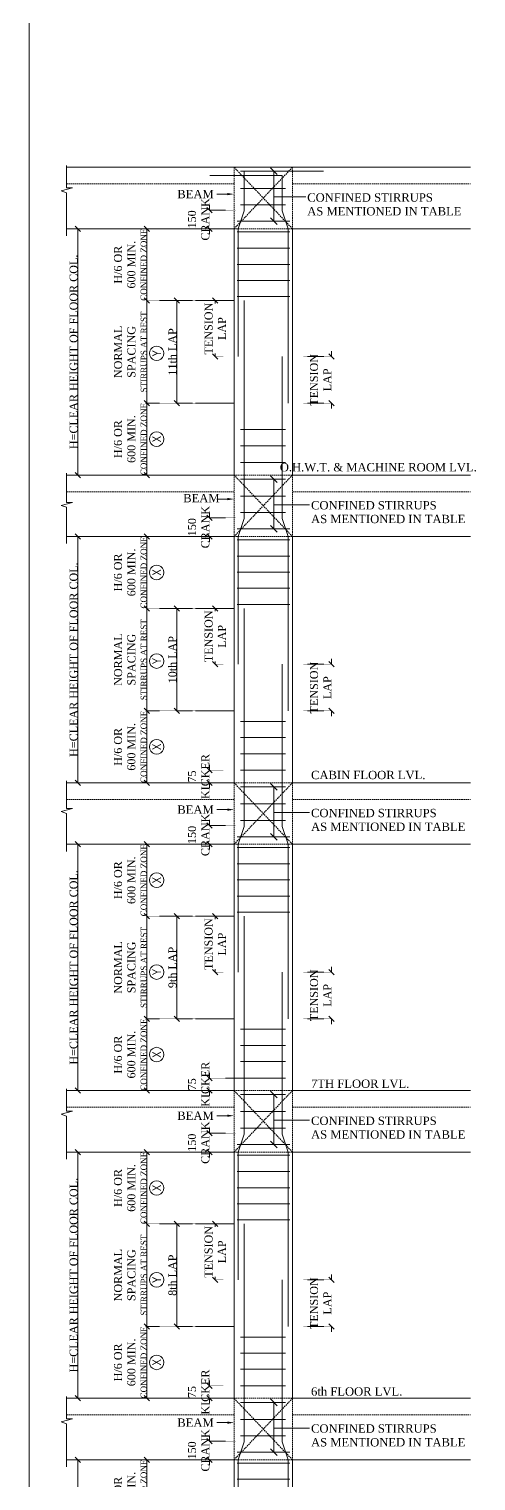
# Model space of a CAD drawing. Header units: metres. Extents: x 95882 to 260884, y 3603 to 81317.
# Drawn here: x 172587 to 176606, y 29357 to 42421 of the extents above; entities that cross this region are included whole.
import ezdxf
from ezdxf.enums import TextEntityAlignment as Align

# ---------------------------------------------------------------- set-up
doc = ezdxf.new("R2010")
doc.units = ezdxf.units.M
doc.header["$LTSCALE"] = 0.05
doc.header["$MEASUREMENT"] = 0
doc.linetypes.add('DOT2', pattern=[0.125, 0, -0.125])
doc.linetypes.add('HIDDEN', pattern=[0.375, 0.25, -0.125])
doc.layers.get('0').update_dxf_attribs({"linetype": 'CONTINUOUS', "lineweight": 0})
for name, color, linetype, lineweight in [('S-DIM SECTION', 7, 'CONTINUOUS', 0), ('S-SECTION', 5, 'CONTINUOUS', 5), ('S-SHEET', 251, 'CONTINUOUS', 0), ('S-STEEL - 1', 6, 'CONTINUOUS', 9), ('S-STEEL-1', 1, 'CONTINUOUS', 0), ('S-TEXT', 7, 'CONTINUOUS', 0), ('STRU.SECTION MARK', 7, 'CONTINUOUS', 0)]:
    doc.layers.add(name, color=color, linetype=linetype, lineweight=lineweight)
doc.styles.add('ROMANS', font='arial.ttf')
doc.styles.add('TEXT', font='times.ttf')

# ---------------------------------------------------------------- blocks, each defined once
blk = doc.blocks.new('_Oblique')
at = {"color": 0, "linetype": 'ByBlock', "lineweight": -2}
blk.add_line((-0.5, -0.5), (0.5, 0.5), dxfattribs=at)

msp = doc.modelspace()

# ---------------------------------------------------------------- linework, layer by layer
at = {"layer": 'S-DIM SECTION'}
for p, q in [((174209.4, 40792.6, -0.1), (174209.4, 40840.6, -0.1)), ((173025.3, 40624.1, -0.1), (173025.3, 38407.9, -0.1)), ((173646.5, 40624.1, -0.1), (173646.5, 39977.3, -0.1)), ((174209.4, 40623.9, -0.1), (174209.4, 40575.9, -0.1)), ((173646.5, 39977.6, -0.1), (173646.5, 39054.5, -0.1)), ((173914.7, 39054.5, -0.1), (173914.7, 39977.6, -0.1)), ((174261.1, 39977.6, -0.1), (174261.1, 39950.8, -0.1)), ((174261.1, 39977.6, -0.1), (174261.1, 39950.8, -0.1)), ((174261.1, 39474, -0.1), (174261.1, 39500.7, -0.1)), ((174261.1, 39474, -0.1), (174261.1, 39500.7, -0.1)), ((175305.5, 39474.1, -0.1), (175305.5, 39522.1, -0.1)), ((175305.5, 39474.1, -0.1), (175305.5, 39522.1, -0.1)), ((173646.5, 38407.9, -0.1), (173646.5, 39054.7, -0.1)), ((175305.5, 39054.6, -0.1), (175305.5, 39006.6, -0.1)), ((175305.5, 39054.6, -0.1), (175305.5, 39006.6, -0.1)), ((174209.4, 38023.4, -0.1), (174209.4, 38071.4, -0.1)), ((173025.3, 37854.8, -0.1), (173025.3, 35638.7, -0.1)), ((173646.5, 37854.8, -0.1), (173646.5, 37208.1, -0.1)), ((174209.4, 37854.7, -0.1), (174209.4, 37806.7, -0.1)), ((173646.5, 37208.3, -0.1), (173646.5, 36285.2, -0.1)), ((173914.7, 36285.2, -0.1), (173914.7, 37208.3, -0.1)), ((174261.1, 37208.3, -0.1), (174261.1, 37181.6, -0.1)), ((174261.1, 36704.8, -0.1), (174261.1, 36731.5, -0.1)), ((175305.5, 36704.9, -0.1), (175305.5, 36752.9, -0.1)), ((173646.5, 35638.7, -0.1), (173646.5, 36285.5, -0.1)), ((175305.5, 36285.3, -0.1), (175305.5, 36237.3, -0.1)), ((174209.4, 35751.3, -0.1), (174209.4, 35799.3, -0.1)), ((174209.4, 35638.8, -0.1), (174209.4, 35590.8, -0.1)), ((174209.4, 35254.1, -0.1), (174209.4, 35302.1, -0.1)), ((173025.3, 35085.6, -0.1), (173025.3, 32869.5, -0.1)), ((173646.5, 35085.6, -0.1), (173646.5, 34438.9, -0.1)), ((174209.4, 35085.5, -0.1), (174209.4, 35037.5, -0.1)), ((173646.5, 34439.1, -0.1), (173646.5, 33516, -0.1)), ((173914.7, 33516, -0.1), (173914.7, 34439.1, -0.1)), ((174261.1, 34439.1, -0.1), (174261.1, 34412.4, -0.1)), ((175305.5, 33935.7, -0.1), (175305.5, 33983.7, -0.1)), ((174261.1, 33935.6, -0.1), (174261.1, 33962.3, -0.1)), ((173646.5, 32869.5, -0.1), (173646.5, 33516.2, -0.1)), ((175305.5, 33516.1, -0.1), (175305.5, 33468.1, -0.1)), ((174209.4, 32982.1, -0.1), (174209.4, 33030.1, -0.1)), ((174209.4, 32869.6, -0.1), (174209.4, 32821.6, -0.1)), ((174209.4, 32484.9, -0.1), (174209.4, 32532.9, -0.1)), ((173025.3, 32316.4, -0.1), (173025.3, 30100.3, -0.1)), ((173646.5, 32316.4, -0.1), (173646.5, 31669.6, -0.1)), ((174209.4, 32316.3, -0.1), (174209.4, 32268.3, -0.1)), ((173646.5, 31669.9, -0.1), (173646.5, 30746.8, -0.1)), ((173914.7, 30746.8, -0.1), (173914.7, 31669.9, -0.1)), ((174261.1, 31669.9, -0.1), (174261.1, 31643.2, -0.1)), ((174261.1, 31166.3, -0.1), (174261.1, 31193, -0.1)), ((175305.5, 31166.4, -0.1), (175305.5, 31214.4, -0.1)), ((173646.5, 30100.3, -0.1), (173646.5, 30747, -0.1)), ((175305.5, 30746.9, -0.1), (175305.5, 30698.9, -0.1)), ((174209.4, 30212.9, -0.1), (174209.4, 30260.9, -0.1)), ((174209.4, 30100.4, -0.1), (174209.4, 30052.4, -0.1)), ((174209.4, 29715.7, -0.1), (174209.4, 29763.7, -0.1)), ((173025.3, 29547.2, -0.1), (173025.3, 27331, -0.1)), ((173646.5, 29547.2, -0.1), (173646.5, 28900.4, -0.1)), ((174209.4, 29547, -0.1), (174209.4, 29499, -0.1))]:
    msp.add_line(p, q, dxfattribs=at)
at = {"layer": 'S-DIM SECTION', "linetype": 'DOT2'}
for p, q in [((174444, 40792.6, -0.1), (174209.4, 40792.6, -0.1)), ((173110.6, 40623.9, -0.1), (173025.3, 40623.9, -0.1)), ((174083.6, 40623.9, -0.1), (173646.5, 40623.9, -0.1)), ((174444, 40623.9, -0.1), (174209.4, 40623.9, -0.1)), ((174023.7, 39977.4, -0.1), (173646.5, 39977.4, -0.1)), ((174023.7, 39977.4, -0.1), (173646.5, 39977.4, -0.1)), ((174083.6, 39977.4, -0.1), (173914.7, 39977.4, -0.1)), ((174331.5, 39977.4, -0.1), (174261.1, 39977.4, -0.1)), ((174331.5, 39977.4, -0.1), (174261.1, 39977.4, -0.1)), ((174331.5, 39474.1, -0.1), (174261.1, 39474.1, -0.1)), ((174331.5, 39474.1, -0.1), (174261.1, 39474.1, -0.1)), ((175055.3, 39474.1, -0.1), (175305.5, 39474.1, -0.1)), ((175055.3, 39474.1, -0.1), (175305.5, 39474.1, -0.1)), ((173887.2, 39054.6, -0.1), (173646.5, 39054.6, -0.1)), ((174083.6, 39054.6, -0.1), (173646.5, 39054.6, -0.1)), ((174083.6, 39054.6, -0.1), (173914.7, 39054.6, -0.1)), ((175055.3, 39054.6, -0.1), (175305.5, 39054.6, -0.1)), ((175055.3, 39054.6, -0.1), (175305.5, 39054.6, -0.1)), ((173053.3, 38408.1, -0.1), (173025.3, 38408.1, -0.1)), ((174083.6, 38408.1, -0.1), (173646.5, 38408.1, -0.1)), ((174444, 38023.4, -0.1), (174209.4, 38023.4, -0.1)), ((173110.6, 37854.7, -0.1), (173025.3, 37854.7, -0.1)), ((174083.6, 37854.7, -0.1), (173646.5, 37854.7, -0.1)), ((174444, 37854.7, -0.1), (174209.4, 37854.7, -0.1)), ((174023.7, 37208.2, -0.1), (173646.5, 37208.2, -0.1)), ((174023.7, 37208.2, -0.1), (173646.5, 37208.2, -0.1)), ((174083.6, 37208.2, -0.1), (173914.7, 37208.2, -0.1)), ((174331.5, 37208.2, -0.1), (174261.1, 37208.2, -0.1)), ((174331.5, 36704.9, -0.1), (174261.1, 36704.9, -0.1)), ((175055.3, 36704.9, -0.1), (175305.5, 36704.9, -0.1)), ((173887.2, 36285.3, -0.1), (173646.5, 36285.3, -0.1)), ((174083.6, 36285.3, -0.1), (173646.5, 36285.3, -0.1)), ((174083.6, 36285.3, -0.1), (173914.7, 36285.3, -0.1)), ((175055.3, 36285.3, -0.1), (175305.5, 36285.3, -0.1)), ((174331.5, 35751.3, -0.1), (174209.4, 35751.3, -0.1)), ((173053.3, 35638.8, -0.1), (173025.3, 35638.8, -0.1)), ((174083.6, 35638.8, -0.1), (173646.5, 35638.8, -0.1)), ((174331.5, 35638.8, -0.1), (174209.4, 35638.8, -0.1)), ((174444, 35254.1, -0.1), (174209.4, 35254.1, -0.1)), ((173110.6, 35085.5, -0.1), (173025.3, 35085.5, -0.1)), ((174083.6, 35085.5, -0.1), (173646.5, 35085.5, -0.1)), ((174444, 35085.5, -0.1), (174209.4, 35085.5, -0.1)), ((174023.7, 34439, -0.1), (173646.5, 34439, -0.1)), ((174023.7, 34439, -0.1), (173646.5, 34439, -0.1)), ((174083.6, 34439, -0.1), (173914.7, 34439, -0.1)), ((174331.5, 34439, -0.1), (174261.1, 34439, -0.1)), ((174331.5, 33935.7, -0.1), (174261.1, 33935.7, -0.1)), ((175055.3, 33935.7, -0.1), (175305.5, 33935.7, -0.1)), ((173887.2, 33516.1, -0.1), (173646.5, 33516.1, -0.1)), ((174083.6, 33516.1, -0.1), (173646.5, 33516.1, -0.1)), ((174083.6, 33516.1, -0.1), (173914.7, 33516.1, -0.1)), ((175055.3, 33516.1, -0.1), (175305.5, 33516.1, -0.1)), ((174489.3, 32982.1, -0.1), (174209.4, 32982.1, -0.1)), ((173053.3, 32869.6, -0.1), (173025.3, 32869.6, -0.1)), ((174083.6, 32869.6, -0.1), (173646.5, 32869.6, -0.1)), ((174331.5, 32869.6, -0.1), (174209.4, 32869.6, -0.1)), ((174444, 32484.9, -0.1), (174209.4, 32484.9, -0.1)), ((173110.6, 32316.3, -0.1), (173025.3, 32316.3, -0.1)), ((174083.6, 32316.3, -0.1), (173646.5, 32316.3, -0.1)), ((174444, 32316.3, -0.1), (174209.4, 32316.3, -0.1)), ((174023.7, 31669.8, -0.1), (173646.5, 31669.8, -0.1)), ((174023.7, 31669.8, -0.1), (173646.5, 31669.8, -0.1)), ((174083.6, 31669.8, -0.1), (173914.7, 31669.8, -0.1)), ((174331.5, 31669.8, -0.1), (174261.1, 31669.8, -0.1)), ((174331.5, 31166.4, -0.1), (174261.1, 31166.4, -0.1)), ((175055.3, 31166.4, -0.1), (175305.5, 31166.4, -0.1)), ((173887.2, 30746.9, -0.1), (173646.5, 30746.9, -0.1)), ((174083.6, 30746.9, -0.1), (173646.5, 30746.9, -0.1)), ((174083.6, 30746.9, -0.1), (173914.7, 30746.9, -0.1)), ((175055.3, 30746.9, -0.1), (175305.5, 30746.9, -0.1)), ((174331.5, 30212.9, -0.1), (174209.4, 30212.9, -0.1)), ((173053.3, 30100.4, -0.1), (173025.3, 30100.4, -0.1)), ((174083.6, 30100.4, -0.1), (173646.5, 30100.4, -0.1)), ((174331.5, 30100.4, -0.1), (174209.4, 30100.4, -0.1)), ((174444, 29715.7, -0.1), (174209.4, 29715.7, -0.1)), ((173110.6, 29547, -0.1), (173025.3, 29547, -0.1)), ((174083.6, 29547, -0.1), (173646.5, 29547, -0.1)), ((174444, 29547, -0.1), (174209.4, 29547, -0.1))]:
    msp.add_line(p, q, dxfattribs=at)
at = {"layer": 'S-SECTION', "linetype": 'ByBlock'}
for p, q in [((172923.2, 40992, -0.1), (172923.2, 41194, -0.1)), ((172923.2, 41177.3, -0.1), (174955.9, 41177.3, -0.1)), ((174955.9, 41177.3, -0.1), (176557.9, 41177.3, -0.1)), ((174955.9, 41177.3, -0.1), (176557.9, 41177.3, -0.1)), ((172874.8, 40965.1, -0.1), (172977.1, 40992, -0.1)), ((172923.2, 40947.6, -0.1), (172874.8, 40965.1, -0.1)), ((172977.1, 40992, -0.1), (172923.2, 40992, -0.1)), ((172923.2, 40927.9, -0.1), (172923.2, 40947.6, -0.1)), ((172923.2, 40560.5, -0.1), (172923.2, 40947.6, -0.1)), ((172923.2, 40623.9, -0.1), (174430.9, 40623.9, -0.1)), ((174430.9, 40623.9, -0.1), (174430.9, 38408.1, -0.1)), ((174955.9, 40623.9, -0.1), (174955.9, 38408.1, -0.1)), ((174955.9, 40623.9, -0.1), (176557.9, 40623.9, -0.1)), ((174083.8, 39977.4, -0.1), (174430.9, 39977.4, -0.1)), ((174083.8, 39054.6, -0.1), (174430.9, 39054.6, -0.1)), ((172923.2, 38162.3, -0.1), (172923.2, 38424.8, -0.1)), ((172923.2, 38408.1, -0.1), (174430.9, 38408.1, -0.1)), ((174955.9, 38408.1, -0.1), (176557.9, 38408.1, -0.1)), ((174955.9, 38408.1, -0.1), (176557.9, 38408.1, -0.1)), ((172874.8, 38135.3, -0.1), (172977.1, 38162.3, -0.1)), ((172977.1, 38162.3, -0.1), (172923.2, 38162.3, -0.1)), ((172923.2, 38117.9, -0.1), (172874.8, 38135.3, -0.1)), ((172923.2, 38098.2, -0.1), (172923.2, 38117.9, -0.1)), ((172923.2, 37791.2, -0.1), (172923.2, 38117.9, -0.1)), ((172923.2, 37854.7, -0.1), (174430.9, 37854.7, -0.1)), ((174430.9, 37854.7, -0.1), (174430.9, 35638.8, -0.1)), ((174955.9, 37854.7, -0.1), (174955.9, 35638.8, -0.1)), ((174955.9, 37854.7, -0.1), (176557.9, 37854.7, -0.1)), ((174083.8, 37208.2, -0.1), (174430.9, 37208.2, -0.1)), ((174083.8, 36285.3, -0.1), (174430.9, 36285.3, -0.1)), ((172923.2, 35407, -0.1), (172923.2, 35655.5, -0.1)), ((172923.2, 35638.8, -0.1), (174430.9, 35638.8, -0.1)), ((174955.9, 35638.8, -0.1), (176557.9, 35638.8, -0.1)), ((174955.9, 35638.8, -0.1), (176557.9, 35638.8, -0.1)), ((172874.8, 35380.1, -0.1), (172977.1, 35407, -0.1)), ((172977.1, 35407, -0.1), (172923.2, 35407, -0.1)), ((172923.2, 35362.6, -0.1), (172874.8, 35380.1, -0.1)), ((172923.2, 35343, -0.1), (172923.2, 35362.6, -0.1)), ((172923.2, 35022, -0.1), (172923.2, 35362.6, -0.1)), ((172923.2, 35085.5, -0.1), (174430.9, 35085.5, -0.1)), ((174430.9, 35085.5, -0.1), (174430.9, 32869.6, -0.1)), ((174955.9, 35085.5, -0.1), (174955.9, 32869.6, -0.1)), ((174955.9, 35085.5, -0.1), (176557.9, 35085.5, -0.1)), ((174083.8, 34439, -0.1), (174430.9, 34439, -0.1)), ((174083.8, 33516.1, -0.1), (174430.9, 33516.1, -0.1)), ((174430.9, 33209, -0.1), (174430.9, 32869.6, -0.1)), ((174430.9, 33209, -0.1), (174430.9, 32869.6, -0.1)), ((174955.9, 33209, -0.1), (174955.9, 32869.6, -0.1)), ((174955.9, 33209, -0.1), (174955.9, 32869.6, -0.1)), ((172923.2, 32684.3, -0.1), (172923.2, 32886.3, -0.1)), ((172923.2, 32869.6, -0.1), (174430.9, 32869.6, -0.1)), ((174955.9, 32869.6, -0.1), (176557.9, 32869.6, -0.1)), ((174955.9, 32869.6, -0.1), (176557.9, 32869.6, -0.1)), ((172874.8, 32657.4, -0.1), (172977.1, 32684.3, -0.1)), ((172977.1, 32684.3, -0.1), (172923.2, 32684.3, -0.1)), ((172923.2, 32639.9, -0.1), (172874.8, 32657.4, -0.1)), ((172923.2, 32620.2, -0.1), (172923.2, 32639.9, -0.1)), ((172923.2, 32252.8, -0.1), (172923.2, 32639.9, -0.1)), ((172923.2, 32316.3, -0.1), (174430.9, 32316.3, -0.1)), ((174430.9, 32316.3, -0.1), (174430.9, 30100.4, -0.1)), ((174955.9, 32316.3, -0.1), (174955.9, 30100.4, -0.1)), ((174955.9, 32316.3, -0.1), (176557.9, 32316.3, -0.1)), ((174083.8, 31669.8, -0.1), (174430.9, 31669.8, -0.1)), ((174083.8, 30746.9, -0.1), (174430.9, 30746.9, -0.1)), ((174430.9, 30439.8, -0.1), (174430.9, 30100.4, -0.1)), ((174955.9, 30439.8, -0.1), (174955.9, 30100.4, -0.1)), ((172923.2, 29915.1, -0.1), (172923.2, 30117.1, -0.1)), ((172923.2, 30100.4, -0.1), (174430.9, 30100.4, -0.1)), ((174955.9, 30100.4, -0.1), (176557.9, 30100.4, -0.1)), ((174955.9, 30100.4, -0.1), (176557.9, 30100.4, -0.1)), ((172874.8, 29888.1, -0.1), (172977.1, 29915.1, -0.1)), ((172923.2, 29870.7, -0.1), (172874.8, 29888.1, -0.1)), ((172977.1, 29915.1, -0.1), (172923.2, 29915.1, -0.1)), ((172923.2, 29851, -0.1), (172923.2, 29870.7, -0.1)), ((172923.2, 29483.6, -0.1), (172923.2, 29870.7, -0.1)), ((172923.2, 29547, -0.1), (174430.9, 29547, -0.1)), ((174430.9, 29547, -0.1), (174430.9, 27331.2, -0.1)), ((174955.9, 29547, -0.1), (174955.9, 27331.2, -0.1)), ((174955.9, 29547, -0.1), (176557.9, 29547, -0.1))]:
    msp.add_line(p, q, dxfattribs=at)
at = {"layer": 'S-SECTION', "color": 8, "linetype": 'HIDDEN', "ltscale": 1000}
for p, q in [((174955.9, 40623.9, -0.1), (174430.9, 41177.3, -0.1)), ((174430.9, 40623.9, -0.1), (174955.9, 41177.3, -0.1)), ((174430.9, 41177.3, -0.1), (174430.9, 40623.9, -0.1)), ((174430.9, 41177.3, -0.1), (174955.9, 41177.3, -0.1)), ((174955.9, 41177.3, -0.1), (174955.9, 40623.9, -0.1)), ((172923.2, 41027.3, -0.1), (174430.9, 41027.3, -0.1)), ((174955.9, 41027.3, -0.1), (176557.9, 41027.3, -0.1)), ((174430.9, 40623.9, -0.1), (174955.9, 40623.9, -0.1)), ((174955.9, 37854.7, -0.1), (174430.9, 38408.1, -0.1)), ((174430.9, 37854.7, -0.1), (174955.9, 38408.1, -0.1)), ((174430.9, 38408.1, -0.1), (174430.9, 37854.7, -0.1)), ((174430.9, 38408.1, -0.1), (174955.9, 38408.1, -0.1)), ((174955.9, 38408.1, -0.1), (174955.9, 37854.7, -0.1)), ((172923.2, 38258.1, -0.1), (174430.9, 38258.1, -0.1)), ((174955.9, 38258.1, -0.1), (176557.9, 38258.1, -0.1)), ((174430.9, 37854.7, -0.1), (174955.9, 37854.7, -0.1)), ((174955.9, 35085.5, -0.1), (174430.9, 35638.8, -0.1)), ((174430.9, 35085.5, -0.1), (174955.9, 35638.8, -0.1)), ((174430.9, 35638.8, -0.1), (174430.9, 35085.5, -0.1)), ((174430.9, 35638.8, -0.1), (174955.9, 35638.8, -0.1)), ((174955.9, 35638.8, -0.1), (174955.9, 35085.5, -0.1)), ((172923.2, 35488.8, -0.1), (174430.9, 35488.8, -0.1)), ((174955.9, 35488.8, -0.1), (176557.9, 35488.8, -0.1)), ((174430.9, 35085.5, -0.1), (174955.9, 35085.5, -0.1)), ((174955.9, 32316.3, -0.1), (174430.9, 32869.6, -0.1)), ((174430.9, 32316.3, -0.1), (174955.9, 32869.6, -0.1)), ((174430.9, 32869.6, -0.1), (174430.9, 32316.3, -0.1)), ((174430.9, 32869.6, -0.1), (174955.9, 32869.6, -0.1)), ((174430.9, 32869.6, -0.1), (174955.9, 32869.6, -0.1)), ((174430.9, 32869.6, -0.1), (174955.9, 32869.6, -0.1)), ((174955.9, 32869.6, -0.1), (174955.9, 32316.3, -0.1)), ((172923.2, 32719.6, -0.1), (174430.9, 32719.6, -0.1)), ((174955.9, 32719.6, -0.1), (176557.9, 32719.6, -0.1)), ((174430.9, 32316.3, -0.1), (174955.9, 32316.3, -0.1)), ((174955.9, 29547, -0.1), (174430.9, 30100.4, -0.1)), ((174430.9, 29547, -0.1), (174955.9, 30100.4, -0.1)), ((174430.9, 30100.4, -0.1), (174430.9, 29547, -0.1)), ((174430.9, 30100.4, -0.1), (174955.9, 30100.4, -0.1)), ((174955.9, 30100.4, -0.1), (174955.9, 29547, -0.1)), ((172923.2, 29950.4, -0.1), (174430.9, 29950.4, -0.1)), ((174955.9, 29950.4, -0.1), (176557.9, 29950.4, -0.1)), ((174430.9, 29547, -0.1), (174955.9, 29547, -0.1))]:
    msp.add_line(p, q, dxfattribs=at)
at = {"layer": 'S-SHEET', "color": 0}
msp.add_line((172586.8, 49003.5, -0.1), (172586.8, 8286.5, -0.1), dxfattribs=at)
msp.add_line((172586.8, 49003.5, -0.1), (172586.8, 8286.5, -0.1), dxfattribs=at)
at = {"layer": 'S-STEEL - 1'}
for p, q in [((174489.4, 41141, -0.1), (174893.4, 41141, -0.1)), ((174893.4, 41141, -0.1), (174489.4, 41141, -0.1)), ((174522.1, 41141, -0.1), (174522.1, 40785.1, -0.1)), ((174489.4, 40987.2, -0.1), (174893.4, 40987.2, -0.1)), ((174893.4, 40987.2, -0.1), (174489.4, 40987.2, -0.1)), ((174522.1, 40785.1, -0.1), (174468.4, 40623.9, -0.1)), ((174489.4, 40838.7, -0.1), (174893.4, 40838.7, -0.1)), ((174893.4, 40838.7, -0.1), (174489.4, 40838.7, -0.1)), ((174458.7, 40692, -0.1), (174931.5, 40692, -0.1)), ((174458.7, 40594.9, -0.1), (174931.5, 40594.9, -0.1)), ((174468.4, 40623.9, -0.1), (174468.4, 40344.8, -0.1)), ((174458.7, 40448.2, -0.1), (174931.5, 40448.2, -0.1)), ((174458.7, 40303.2, -0.1), (174931.5, 40303.2, -0.1)), ((174458.7, 40158.1, -0.1), (174931.5, 40158.1, -0.1)), ((174458.7, 40013.1, -0.1), (174931.5, 40013.1, -0.1)), ((174489.4, 38818.1, -0.1), (174893.4, 38818.1, -0.1)), ((174489.4, 38669.3, -0.1), (174893.4, 38669.3, -0.1)), ((174489.4, 38520.6, -0.1), (174893.4, 38520.6, -0.1)), ((174489.4, 38371.8, -0.1), (174893.4, 38371.8, -0.1)), ((174893.4, 38371.8, -0.1), (174489.4, 38371.8, -0.1)), ((174489.4, 38218, -0.1), (174893.4, 38218, -0.1)), ((174893.4, 38218, -0.1), (174489.4, 38218, -0.1)), ((174489.4, 38069.5, -0.1), (174893.4, 38069.5, -0.1)), ((174893.4, 38069.5, -0.1), (174489.4, 38069.5, -0.1)), ((174458.7, 37922.8, -0.1), (174931.5, 37922.8, -0.1)), ((174458.7, 37825.6, -0.1), (174931.5, 37825.6, -0.1)), ((174458.7, 37679, -0.1), (174931.5, 37679, -0.1)), ((174458.7, 37533.9, -0.1), (174931.5, 37533.9, -0.1)), ((174458.7, 37388.9, -0.1), (174931.5, 37388.9, -0.1)), ((174458.7, 37243.9, -0.1), (174931.5, 37243.9, -0.1)), ((174489.4, 36190.2, -0.1), (174893.4, 36190.2, -0.1)), ((174489.4, 36045.1, -0.1), (174893.4, 36045.1, -0.1)), ((174489.4, 35900.1, -0.1), (174893.4, 35900.1, -0.1)), ((174489.4, 35751.3, -0.1), (174893.4, 35751.3, -0.1)), ((174489.4, 35602.6, -0.1), (174893.4, 35602.6, -0.1)), ((174893.4, 35602.6, -0.1), (174489.4, 35602.6, -0.1)), ((174489.4, 35448.8, -0.1), (174893.4, 35448.8, -0.1)), ((174893.4, 35448.8, -0.1), (174489.4, 35448.8, -0.1)), ((174489.4, 35300.2, -0.1), (174893.4, 35300.2, -0.1)), ((174893.4, 35300.2, -0.1), (174489.4, 35300.2, -0.1)), ((174458.7, 35153.6, -0.1), (174931.5, 35153.6, -0.1)), ((174458.7, 35056.4, -0.1), (174931.5, 35056.4, -0.1)), ((174458.7, 34909.7, -0.1), (174931.5, 34909.7, -0.1)), ((174458.7, 34764.7, -0.1), (174931.5, 34764.7, -0.1)), ((174458.7, 34619.7, -0.1), (174931.5, 34619.7, -0.1)), ((174458.7, 34474.6, -0.1), (174931.5, 34474.6, -0.1)), ((174489.4, 33420.9, -0.1), (174893.4, 33420.9, -0.1)), ((174489.4, 33275.9, -0.1), (174893.4, 33275.9, -0.1)), ((174522.1, 32477.4, -0.1), (174522.1, 33209, -0.1)), ((174522.1, 33209, -0.1), (174522.1, 32477.4, -0.1)), ((174489.4, 33130.9, -0.1), (174893.4, 33130.9, -0.1)), ((174489.4, 33130.9, -0.1), (174893.4, 33130.9, -0.1)), ((174893.4, 33130.9, -0.1), (174489.4, 33130.9, -0.1)), ((174489.4, 32982.1, -0.1), (174893.4, 32982.1, -0.1)), ((174489.4, 32982.1, -0.1), (174893.4, 32982.1, -0.1)), ((174893.4, 32982.1, -0.1), (174489.4, 32982.1, -0.1)), ((174489.4, 32833.4, -0.1), (174893.4, 32833.4, -0.1)), ((174893.4, 32833.4, -0.1), (174489.4, 32833.4, -0.1)), ((174489.4, 32679.6, -0.1), (174893.4, 32679.6, -0.1)), ((174893.4, 32679.6, -0.1), (174489.4, 32679.6, -0.1)), ((174489.4, 32531, -0.1), (174893.4, 32531, -0.1)), ((174893.4, 32531, -0.1), (174489.4, 32531, -0.1)), ((174522.1, 32477.4, -0.1), (174468.4, 32316.3, -0.1)), ((174458.7, 32384.3, -0.1), (174931.5, 32384.3, -0.1)), ((174458.7, 32287.2, -0.1), (174931.5, 32287.2, -0.1)), ((174468.4, 32316.3, -0.1), (174468.4, 32037.1, -0.1)), ((174458.7, 32140.5, -0.1), (174931.5, 32140.5, -0.1)), ((174458.7, 31995.5, -0.1), (174931.5, 31995.5, -0.1)), ((174458.7, 31850.4, -0.1), (174931.5, 31850.4, -0.1)), ((174458.7, 31705.4, -0.1), (174931.5, 31705.4, -0.1)), ((174489.4, 30651.7, -0.1), (174893.4, 30651.7, -0.1)), ((174489.4, 30506.7, -0.1), (174893.4, 30506.7, -0.1)), ((174489.4, 30361.6, -0.1), (174893.4, 30361.6, -0.1)), ((174893.4, 30361.6, -0.1), (174489.4, 30361.6, -0.1)), ((174522.1, 30439.8, -0.1), (174522.1, 29708.2, -0.1)), ((174489.4, 30212.9, -0.1), (174893.4, 30212.9, -0.1)), ((174893.4, 30212.9, -0.1), (174489.4, 30212.9, -0.1)), ((174489.4, 30064.1, -0.1), (174893.4, 30064.1, -0.1)), ((174893.4, 30064.1, -0.1), (174489.4, 30064.1, -0.1)), ((174489.4, 29910.3, -0.1), (174893.4, 29910.3, -0.1)), ((174893.4, 29910.3, -0.1), (174489.4, 29910.3, -0.1)), ((174522.1, 29708.2, -0.1), (174468.4, 29547, -0.1)), ((174489.4, 29761.8, -0.1), (174893.4, 29761.8, -0.1)), ((174893.4, 29761.8, -0.1), (174489.4, 29761.8, -0.1)), ((174458.7, 29615.1, -0.1), (174931.5, 29615.1, -0.1)), ((174468.4, 29547, -0.1), (174468.4, 29267.9, -0.1)), ((174458.7, 29518, -0.1), (174931.5, 29518, -0.1)), ((174458.7, 29371.3, -0.1), (174931.5, 29371.3, -0.1))]:
    msp.add_line(p, q, dxfattribs=at)
at = {"layer": 'S-STEEL-1'}
for p, q in [((174864.7, 41102.3, -0.1), (174212, 41102.3, -0.1)), ((174522.1, 41141, -0.1), (174522.1, 40785.1, -0.1)), ((174522.1, 40785.1, -0.1), (174522.1, 41141, -0.1)), ((174522.1, 41141, -0.1), (175236.1, 41141, -0.1)), ((175236.1, 41141, -0.1), (174522.1, 41141, -0.1)), ((174864.7, 41102.3, -0.1), (174864.7, 40785.1, -0.1)), ((174864.7, 41102.3, -0.1), (174864.7, 40785.1, -0.1)), ((174864.7, 40785.1, -0.1), (174918.4, 40623.9, -0.1)), ((174918.4, 40623.9, -0.1), (174918.4, 39054.6, -0.1)), ((174468.4, 40345.4, -0.1), (174468.4, 39474.1, -0.1)), ((174522.1, 39979.6, -0.1), (174522.1, 38015.8, -0.1)), ((174864.7, 39474.1, -0.1), (174864.7, 38015.8, -0.1)), ((174522.1, 38015.8, -0.1), (174468.4, 37854.7, -0.1)), ((174864.7, 38015.8, -0.1), (174918.4, 37854.7, -0.1)), ((174468.4, 37854.7, -0.1), (174468.4, 37575.6, -0.1)), ((174918.4, 37854.7, -0.1), (174918.4, 36285.3, -0.1)), ((174468.4, 37576.1, -0.1), (174468.4, 36704.9, -0.1)), ((174522.1, 35246.6, -0.1), (174522.1, 37208.2, -0.1)), ((174864.7, 35246.6, -0.1), (174864.7, 36704.9, -0.1)), ((174468.4, 35085.5, -0.1), (174522.1, 35246.6, -0.1)), ((174918.4, 35085.5, -0.1), (174864.7, 35246.6, -0.1)), ((174468.4, 34806.3, -0.1), (174468.4, 35085.5, -0.1)), ((174918.4, 33516.1, -0.1), (174918.4, 35085.5, -0.1)), ((174468.4, 34806.9, -0.1), (174468.4, 33935.7, -0.1)), ((174522.1, 32869.6, -0.1), (174522.1, 34439, -0.1)), ((174864.7, 32869.6, -0.1), (174864.7, 33935.7, -0.1)), ((174864.7, 32477.4, -0.1), (174864.7, 33209, -0.1)), ((174864.7, 33209, -0.1), (174864.7, 32477.4, -0.1)), ((174864.7, 32477.4, -0.1), (174918.4, 32316.3, -0.1)), ((174918.4, 32316.3, -0.1), (174918.4, 30746.9, -0.1)), ((174468.4, 32037.7, -0.1), (174468.4, 31166.4, -0.1)), ((174522.1, 31669.8, -0.1), (174522.1, 29708.2, -0.1)), ((174864.7, 31166.4, -0.1), (174864.7, 29708.2, -0.1)), ((174864.7, 30439.8, -0.1), (174864.7, 29708.2, -0.1)), ((174864.7, 29708.2, -0.1), (174918.4, 29547, -0.1)), ((174918.4, 29547, -0.1), (174918.4, 27977.7, -0.1))]:
    msp.add_line(p, q, dxfattribs=at)
at = {"layer": 'S-TEXT'}
for centre in [(173734.5, 39503.3, -0.1), (173734.5, 38731.3, -0.1), (173734.5, 37531.5, -0.1), (173734.5, 36734.1, -0.1), (173734.5, 35962.1, -0.1), (173734.5, 34762.2, -0.1), (173734.5, 33935.7, -0.1), (173734.5, 33192.9, -0.1), (173734.5, 31993, -0.1), (173734.5, 31166.4, -0.1), (173734.5, 30423.6, -0.1)]:
    msp.add_ellipse(centre, major_axis=(46.4, 46.4), ratio=1, start_param=5.497787143773791, end_param=11.78097245095338, dxfattribs=at)
at = {"layer": 'STRU.SECTION MARK', "ltscale": 0.1, "elevation": -0.1}
for points in [[(174788.9, 41141), (174788.9, 40910), (175075.4, 40910)], [(174370.9, 40935.8), (174306.7, 40935.8), (174277, 40935.8)], [(174788.9, 40987.2), (174788.9, 40910), (175075.4, 40910)], [(174788.9, 40692), (174788.9, 40910), (175075.4, 40910)], [(174788.9, 40838.7), (174788.9, 40910), (175075.4, 40910)], [(174788.9, 38371.8), (174788.9, 38140.8), (175109.8, 38140.8)], [(174370.9, 38191.5), (174306.7, 38191.5), (174277, 38191.5)], [(174788.9, 38218), (174788.9, 38140.8), (175109.8, 38140.8)], [(174788.9, 37922.8), (174788.9, 38140.8), (175109.8, 38140.8)], [(174788.9, 38069.5), (174788.9, 38140.8), (175109.8, 38140.8)], [(174788.9, 35602.6), (174788.9, 35371.6), (175109.8, 35371.6)], [(174788.9, 35448.8), (174788.9, 35371.6), (175109.8, 35371.6)], [(174370.9, 35397.3), (174306.7, 35397.3), (174277, 35397.3)], [(174788.9, 35153.6), (174788.9, 35371.6), (175109.8, 35371.6)], [(174788.9, 35300.2), (174788.9, 35371.6), (175109.8, 35371.6)], [(174788.9, 32833.4), (174788.9, 32602.3), (175109.8, 32602.3)], [(174788.9, 32679.6), (174788.9, 32602.3), (175109.8, 32602.3)], [(174370.9, 32643.1), (174306.7, 32643.1), (174277, 32643.1)], [(174788.9, 32384.3), (174788.9, 32602.3), (175109.8, 32602.3)], [(174788.9, 32531), (174788.9, 32602.3), (175109.8, 32602.3)], [(174788.9, 30064.1), (174788.9, 29833.1), (175109.8, 29833.1)], [(174370.9, 29881.4), (174306.7, 29881.4), (174277, 29881.4)], [(174788.9, 29910.3), (174788.9, 29833.1), (175109.8, 29833.1)], [(174788.9, 29615.1), (174788.9, 29833.1), (175109.8, 29833.1)], [(174788.9, 29761.8), (174788.9, 29833.1), (175109.8, 29833.1)]]:
    msp.add_lwpolyline(points, dxfattribs=at)
at = {"layer": 'STRU.SECTION MARK', "ltscale": 0.1}
for points in [[(174370.9, 40945.8, -0.1), (174430.9, 40935.8, -0.1), (174370.9, 40925.8, -0.1)], [(174370.9, 38201.5, -0.1), (174430.9, 38191.5, -0.1), (174370.9, 38181.5, -0.1)], [(174370.9, 35407.3, -0.1), (174430.9, 35397.3, -0.1), (174370.9, 35387.3, -0.1)], [(174370.9, 32653.1, -0.1), (174430.9, 32643.1, -0.1), (174370.9, 32633.1, -0.1)], [(174370.9, 29891.4, -0.1), (174430.9, 29881.4, -0.1), (174370.9, 29871.4, -0.1)]]:
    msp.add_solid(points, dxfattribs=at)

# ---------------------------------------------------------------- block references
at = {"layer": 'S-DIM SECTION', "xscale": 48, "yscale": 48, "zscale": 48}
for p, rotation in [((174209.4, 40792.6, -0.1), 270), ((173025.3, 40623.9, -0.1), 90), ((173646.5, 40623.9, -0.1), 90), ((174209.4, 40623.9, -0.1), 90), ((173646.5, 39977.4, -0.1), 270), ((173646.5, 39977.4, -0.1), 90), ((173914.7, 39977.4, -0.1), 90), ((174261.1, 39977.4, -0.1), 90), ((174261.1, 39977.4, -0.1), 90), ((174261.1, 39474.1, -0.1), 270), ((174261.1, 39474.1, -0.1), 270), ((175305.5, 39474.1, -0.1), 270), ((175305.5, 39474.1, -0.1), 270), ((173646.5, 39054.6, -0.1), 90), ((173646.5, 39054.6, -0.1), 270), ((173914.7, 39054.6, -0.1), 270), ((175305.5, 39054.6, -0.1), 90), ((175305.5, 39054.6, -0.1), 90), ((173025.3, 38408.1, -0.1), 270), ((173646.5, 38408.1, -0.1), 270), ((174209.4, 38023.4, -0.1), 270), ((173025.3, 37854.7, -0.1), 90), ((173646.5, 37854.7, -0.1), 90), ((174209.4, 37854.7, -0.1), 90), ((173646.5, 37208.2, -0.1), 270), ((173646.5, 37208.2, -0.1), 90), ((173914.7, 37208.2, -0.1), 90), ((174261.1, 37208.2, -0.1), 90), ((174261.1, 36704.9, -0.1), 270), ((175305.5, 36704.9, -0.1), 270), ((173646.5, 36285.3, -0.1), 90), ((173646.5, 36285.3, -0.1), 270), ((173914.7, 36285.3, -0.1), 270), ((175305.5, 36285.3, -0.1), 90), ((174209.4, 35751.3, -0.1), 270), ((173025.3, 35638.8, -0.1), 270), ((173646.5, 35638.8, -0.1), 270), ((174209.4, 35638.8, -0.1), 90), ((174209.4, 35254.1, -0.1), 270), ((173025.3, 35085.5, -0.1), 90), ((173646.5, 35085.5, -0.1), 90), ((174209.4, 35085.5, -0.1), 90), ((173646.5, 34439, -0.1), 270), ((173646.5, 34439, -0.1), 90), ((173914.7, 34439, -0.1), 90), ((174261.1, 34439, -0.1), 90), ((174261.1, 33935.7, -0.1), 270), ((175305.5, 33935.7, -0.1), 270), ((173646.5, 33516.1, -0.1), 90), ((173646.5, 33516.1, -0.1), 270), ((173914.7, 33516.1, -0.1), 270), ((175305.5, 33516.1, -0.1), 90), ((174209.4, 32982.1, -0.1), 270), ((173025.3, 32869.6, -0.1), 270), ((173646.5, 32869.6, -0.1), 270), ((174209.4, 32869.6, -0.1), 90), ((174209.4, 32484.9, -0.1), 270), ((173025.3, 32316.3, -0.1), 90), ((173646.5, 32316.3, -0.1), 90), ((174209.4, 32316.3, -0.1), 90), ((173646.5, 31669.8, -0.1), 270), ((173646.5, 31669.8, -0.1), 90), ((173914.7, 31669.8, -0.1), 90), ((174261.1, 31669.8, -0.1), 90), ((174261.1, 31166.4, -0.1), 270), ((175305.5, 31166.4, -0.1), 270), ((173646.5, 30746.9, -0.1), 90), ((173646.5, 30746.9, -0.1), 270), ((173914.7, 30746.9, -0.1), 270), ((175305.5, 30746.9, -0.1), 90), ((174209.4, 30212.9, -0.1), 270), ((173025.3, 30100.4, -0.1), 270), ((173646.5, 30100.4, -0.1), 270), ((174209.4, 30100.4, -0.1), 90), ((174209.4, 29715.7, -0.1), 270), ((173025.3, 29547, -0.1), 90), ((173646.5, 29547, -0.1), 90), ((174209.4, 29547, -0.1), 90)]:
    msp.add_blockref('_Oblique', p, dxfattribs=dict(at, rotation=rotation))
at = {"layer": 'STRU.SECTION MARK', "ltscale": 0.1, "xscale": 60, "yscale": 60, "zscale": 60}
for p, rotation in [((174788.9, 41141, -0.1), 90), ((174788.9, 40692, -0.1), 270), ((174788.9, 38371.8, -0.1), 90), ((174788.9, 37922.8, -0.1), 270), ((174788.9, 35602.6, -0.1), 90), ((174788.9, 35153.6, -0.1), 270), ((174788.9, 32833.4, -0.1), 90), ((174788.9, 32384.3, -0.1), 270), ((174788.9, 30064.1, -0.1), 90), ((174788.9, 29615.1, -0.1), 270)]:
    msp.add_blockref('_Oblique', p, dxfattribs=dict(at, rotation=rotation))

# ---------------------------------------------------------------- texts
at = {"layer": 'S-DIM SECTION', "char_height": 72, "attachment_point": 5, "rotation": 90, "style": 'TEXT'}
for s, insert in [('\\A1;150\\PCRANK', (174112.5, 40708.3, -0.1)), ('\\A1;{\\A1;H/6 OR\\P600 MIN.\\P\\H0.75x;CONFINED ZONE}', (173497.9, 40300.7, -0.1)), ('\\A1;H=CLEAR HEIGHT OF FLOOR COL.', (172988.4, 39516, -0.1)), ('\\A1;NORMAL \\PSPACING\\P{\\H0.75x;STIRRUPS AT REST}', (173498.8, 39516, -0.1)), ('\\A1;TENSION\\PLAP', (174261.1, 39725.8, -0.1)), ('\\A1;TENSION\\PLAP', (174261.1, 39725.8, -0.1)), ('\\A1;11th LAP', (173877.4, 39516, -0.1)), ('\\A1;TENSION\\PLAP', (175209.4, 39264.3, -0.1)), ('\\A1;TENSION\\PLAP', (175209.4, 39264.3, -0.1)), ('\\A1;{\\A1;H/6 OR\\P600 MIN.\\P\\H0.75x;CONFINED ZONE}', (173497.9, 38731.3, -0.1)), ('\\A1;150\\PCRANK', (174112.5, 37939, -0.1)), ('\\A1;{\\A1;H/6 OR\\P600 MIN.\\P\\H0.75x;CONFINED ZONE}', (173497.9, 37531.5, -0.1)), ('\\A1;H=CLEAR HEIGHT OF FLOOR COL.', (172988.4, 36746.8, -0.1)), ('\\A1;NORMAL \\PSPACING\\P{\\H0.75x;STIRRUPS AT REST}', (173498.8, 36746.8, -0.1)), ('\\A1;TENSION\\PLAP', (174261.1, 36956.6, -0.1)), ('\\A1;10th LAP', (173877.1, 36746.8, -0.1)), ('\\A1;TENSION\\PLAP', (175209.4, 36495.1, -0.1)), ('\\A1;{\\A1;H/6 OR\\P600 MIN.\\P\\H0.75x;CONFINED ZONE}', (173497.9, 35962.1, -0.1)), ('\\A1;75\\PKICKER', (174112.5, 35695.1, -0.1)), ('\\A1;150\\PCRANK', (174112.5, 35169.8, -0.1)), ('\\A1;{\\A1;H/6 OR\\P600 MIN.\\P\\H0.75x;CONFINED ZONE}', (173497.9, 34762.2, -0.1)), ('\\A1;H=CLEAR HEIGHT OF FLOOR COL.', (172988.4, 33977.6, -0.1)), ('\\A1;TENSION\\PLAP', (174261.1, 34187.3, -0.1)), ('\\A1;NORMAL \\PSPACING\\P{\\H0.75x;STIRRUPS AT REST}', (173498.8, 33977.6, -0.1)), ('\\A1;9th LAP', (173877, 33977.6, -0.1)), ('\\A1;TENSION\\PLAP', (175209.4, 33725.9, -0.1)), ('\\A1;{\\A1;H/6 OR\\P600 MIN.\\P\\H0.75x;CONFINED ZONE}', (173497.9, 33192.9, -0.1)), ('\\A1;75\\PKICKER', (174112.5, 32925.9, -0.1)), ('\\A1;150\\PCRANK', (174112.5, 32400.6, -0.1)), ('\\A1;{\\A1;H/6 OR\\P600 MIN.\\P\\H0.75x;CONFINED ZONE}', (173497.9, 31993, -0.1)), ('\\A1;H=CLEAR HEIGHT OF FLOOR COL.', (172988.4, 31208.3, -0.1)), ('\\A1;TENSION\\PLAP', (174261.1, 31418.1, -0.1)), ('\\A1;NORMAL \\PSPACING\\P{\\H0.75x;STIRRUPS AT REST}', (173498.8, 31208.3, -0.1)), ('\\A1;8th LAP', (173877.1, 31208.3, -0.1)), ('\\A1;TENSION\\PLAP', (175209.4, 30956.7, -0.1)), ('\\A1;{\\A1;H/6 OR\\P600 MIN.\\P\\H0.75x;CONFINED ZONE}', (173497.9, 30423.6, -0.1)), ('\\A1;75\\PKICKER', (174112.5, 30156.6, -0.1)), ('\\A1;150\\PCRANK', (174112.5, 29631.4, -0.1)), ('\\A1;{\\A1;H/6 OR\\P600 MIN.\\P\\H0.75x;CONFINED ZONE}', (173497.9, 29223.8, -0.1))]:
    msp.add_mtext(s, dxfattribs=dict(at, insert=insert))
at = {"layer": 'S-TEXT', "color": 7, "style": 'TEXT'}
for s, p in [('BEAM', (173920, 40898.4, -0.1)), ('CONFINED STIRRUPS', (175088.6, 40867.9, -0.1)), ('AS MENTIONED IN TABLE', (175088.6, 40744.2, -0.1)), ('O.H.W.T. & MACHINE ROOM LVL.', (174842.1, 38440.9, -0.1)), ('BEAM', (173973, 38162.7, -0.1)), ('CONFINED STIRRUPS', (175123, 38098.7, -0.1)), ('AS MENTIONED IN TABLE', (175123, 37975, -0.1)), ('CABIN FLOOR LVL.', (175123, 35671.6, -0.1)), ('BEAM', (173920, 35359.9, -0.1)), ('CONFINED STIRRUPS', (175123, 35329.4, -0.1)), ('AS MENTIONED IN TABLE', (175123, 35205.8, -0.1)), ('7TH FLOOR LVL.', (175123, 32893.6, -0.1)), ('BEAM', (173920, 32605.7, -0.1)), ('CONFINED STIRRUPS', (175123, 32560.2, -0.1)), ('AS MENTIONED IN TABLE', (175123, 32436.6, -0.1)), ('6th FLOOR LVL.', (175123, 30124.3, -0.1)), ('BEAM', (173920, 29844, -0.1)), ('CONFINED STIRRUPS', (175123, 29791, -0.1)), ('AS MENTIONED IN TABLE', (175123, 29667.3, -0.1))]:
    msp.add_text(s, height=75, dxfattribs=at).set_placement(p)
at = {"layer": 'S-TEXT', "style": 'ROMANS', "width": 0.8}
for s, p in [('Y', (173734.5, 39503.3, -0.1)), ('X', (173734.5, 38731.3, -0.1)), ('X', (173734.5, 37531.5, -0.1)), ('Y', (173734.5, 36734.1, -0.1)), ('X', (173734.5, 35962.1, -0.1)), ('X', (173734.5, 34762.2, -0.1)), ('Y', (173734.5, 33935.7, -0.1)), ('X', (173734.5, 33192.9, -0.1)), ('X', (173734.5, 31993, -0.1)), ('Y', (173734.5, 31166.4, -0.1)), ('X', (173734.5, 30423.6, -0.1))]:
    msp.add_text(s, height=75, rotation=90, dxfattribs=at).set_placement(p, align=Align.MIDDLE_CENTER)

doc.saveas('drawing.dxf')
